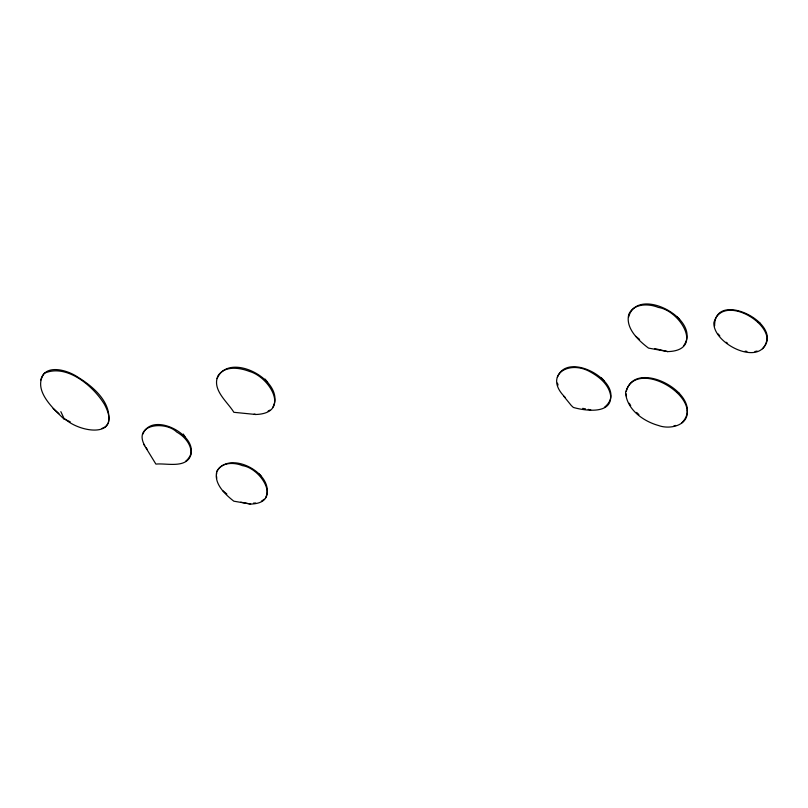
<?xml version="1.0" encoding="UTF-8"?>
<svg xmlns="http://www.w3.org/2000/svg" width="808" height="808" viewBox="0 0 808 808"><rect width="100%" height="100%" fill="white"/><g stroke="black" fill="none" stroke-linecap="round" stroke-linejoin="round"><path stroke-width="1.21" d="M216.605 474.155L216.675 472.65M628.574 317.241C637.047 284.264 703.091 319.938 683.457 345.976M626.271 391.456C635.078 356.005 707.667 396.587 681.861 422.816M142.885 434.098C153.338 407.949 209.11 441.602 185.567 461.338M217.13 378.599C228.856 349.975 286.446 381.265 272.922 407.07M557.389 377.265C568.226 348.278 630.977 386.083 604.435 407.293M108.201 423.23C112.706 403.192 93.243 386.497 77.861 377.164C67.741 370.155 44.975 363.146 40.784 380.012M217.089 471.084C230.401 449.197 276.457 474.811 265.63 497.657M107.525 424.109L105.484 426.765L102.061 428.432M264.347 499.162L261.418 501.202M762.469 348.773C786.437 324.634 714.171 288.294 714.625 325.846M268.104 411.131L269.832 410.161M754.914 351.541L757.096 351.066M673.953 425.826L675.639 425.452M255.793 414.494C290.93 413.343 270.175 377.205 249.47 371.438C239.522 367.579 224.786 365.428 217.968 375.801C211.696 389.911 227.513 401.768 233.866 412.302L255.793 414.494L254.086 414.14M250.662 504.071C282.76 503.243 261.519 468.317 242.44 465.63C234.179 462.156 220.998 462.024 216.797 471.589C213.575 483.729 225.483 494.688 233.825 501.192L250.662 504.071L240.774 502.182M667.731 351.601C704.626 350.662 680.205 310.514 658.288 307.424C648.784 303.434 633.634 303.283 628.816 314.282C625.069 328.24 638.764 340.724 648.501 348.096L667.731 351.601L654.551 348.541M253.49 503.131L255.641 503.01M745.208 351.167L746.935 351.389M582.709 408.363L585.517 408.878M588.194 409.383L590.739 409.878M70.225 421.796L64.266 418.988L60.842 411.646M65.014 419.019C81.335 433.522 122.513 438.32 104.535 404.545C93.708 386.386 66.559 363.146 44.218 373.336C32.199 389.941 53.267 408.616 64.256 419.291M677.003 391.87L679.508 393.526M757.561 321.554L760.439 323.483M726.129 342.228L727.614 343.319M563.873 396.354L571.296 405.505L573.357 407.444L575.074 407.909C585.548 410.646 611.636 414.484 610.686 395.971C609.08 384.669 599.374 376.821 589.911 371.68C568.064 359.489 543.117 375.791 565.257 397.465M635.785 336.31L639.593 339.411M222.867 490.769L226.846 494.011M53.116 408.495L58.964 413.646M636.603 412.434L638.926 414.605M676.74 316.514L679.609 319.221M258.54 473.468L261.004 475.882M601.516 377.942L604.01 380.649M265.075 379.073L267.65 382.255M718.272 333.997L719.797 335.936M143.642 444.117L155.904 464.105C166.549 462.913 186.587 468.994 191.011 454.581C192.072 444.966 184.578 436.411 176.679 432.017C165.398 420.726 132.583 423.927 144.753 445.713M145.975 447.501L147.288 449.45M183.285 434.048L185.194 437.128M629.28 403.253L630.695 405.697M557.459 383.113L558.065 385.073M626.18 393.91L626.473 396.263M216.514 476.225L216.746 478.205M687.224 410.797C688.557 425.766 669.67 429.715 658.53 425.513C643.431 421.311 626.867 409.666 625.594 392.668C633.613 361.408 685.588 387.315 687.224 410.797M767.095 338.401C763.51 368.509 713.05 344.743 713.858 322.745C721.281 295.758 765.338 317.978 767.095 338.401"/></g></svg>
